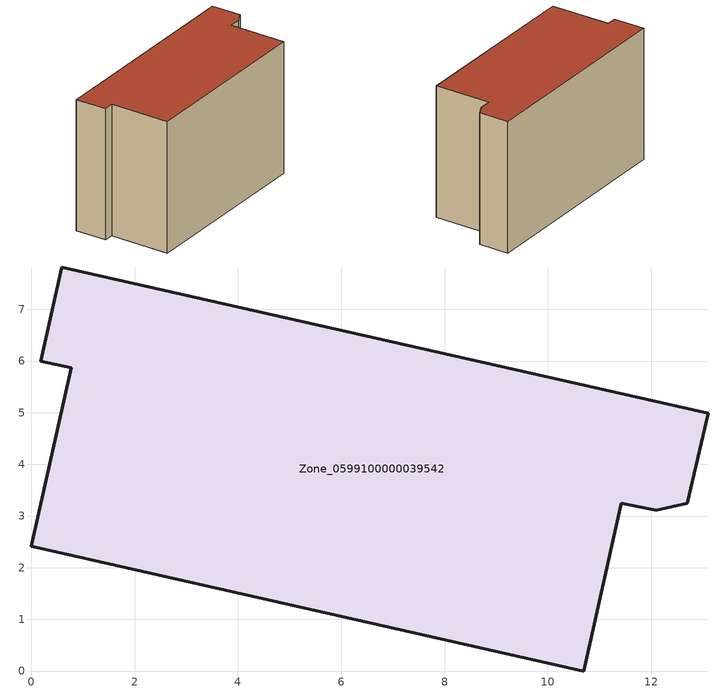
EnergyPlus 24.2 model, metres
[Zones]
Zone_0599100000039542
 floor ground (C_G): 11.42,3.25 10.69,0 0,2.41 0.77,5.87 0.18,6 0.59,7.82 13.1,4.99 12.7,3.25 12.1,3.11 z0
 wall outside (C_F): 0.77,5.87 0,2.41 10.69,0 11.42,3.25 12.1,3.11 12.7,3.25 13.1,4.99 0.59,7.82 0.18,6 0.77,5.87 z0:7.85
 roof outside (C_R): 11.42,3.25 12.1,3.11 12.7,3.25 13.1,4.99 0.59,7.82 0.18,6 0.77,5.87 0,2.41 10.69,0 z7.85
[BUILDING]
Pand.0599100000039542: North Axis=0; Terrain=City; Loads Convergence Tolerance Value=0.04; Temperature Convergence Tolerance Value=0.4; Solar Distribution=FullExterior; Maximum Number of Warmup Days=25; Minimum Number of Warmup Days=1
[Site:Location]
Rotterdam.The.Hague.AP_ZH_NLD Design_Conditions: Latitude=51.96; Longitude=4.45; Time Zone=1; Elevation=-4.5
[SITE:GROUNDTEMPERATURE:BUILDINGSURFACE]
18, 18, 18, 18, 18, 18, 18, 18, 18, 18, 18, 18
[MATERIAL] Thermal Absorptance=0.9; Solar Absorptance=0.7; Visible Absorptance=0.7
Name | Roughness | Thickness | Conductivity | Density | Specific Heat
G.TI.1975-1991 | MediumSmooth | 0.15 | 0.288461 | 540 | 1210
F.TI.1975-1991 | Rough | 0.3 | 0.230769 | 1920 | 840
R.TI.1975-1991 | MediumRough | 0.2 | 0.153846 | 1500 | 1000
[CONSTRUCTION]
C_G: G.TI.1975-1991
C_F: F.TI.1975-1991
C_R: R.TI.1975-1991
[ZONE]
Zone_0599100000039542: Type=1; Multiplier=1; Ceiling Height=Autocalculate; Volume=Autocalculate; Floor Area=autocalculate; Part of Total Floor Area=Yes
[ZONEINFILTRATION:DESIGNFLOWRATE]
Infil_Zone_0599100000039542: Zone or ZoneList or Space or SpaceList=Zone_0599100000039542; Schedule=AlwaysOn; Design Flow Rate Calculation Method=Flow/Area; Flow Rate per Floor Area=0.003; Constant Term Coefficient=1; Temperature Term Coefficient=0; Velocity Term Coefficient=0; Velocity Squared Term Coefficient=0
[HVACTEMPLATE:ZONE:IDEALLOADSAIRSYSTEM]
Zone_0599100000039542: Maximum Heating Supply Air Temperature=50; Minimum Cooling Supply Air Temperature=13; Maximum Heating Supply Air Humidity Ratio=0.0156; Minimum Cooling Supply Air Humidity Ratio=0.0077; Heating Limit=NoLimit; Cooling Limit=NoLimit; Dehumidification Control Type=ConstantSensibleHeatRatio; Cooling Sensible Heat Ratio=0.7; Dehumidification Setpoint=60; Humidification Control Type=None; Humidification Setpoint=30; Outdoor Air Method=None; Outdoor Air Flow Rate per Person=0.00944; Outdoor Air Flow Rate per Zone Floor Area=0; Outdoor Air Flow Rate per Zone=0; Demand Controlled Ventilation Type=None; Outdoor Air Economizer Type=NoEconomizer; Heat Recovery Type=None; Sensible Heat Recovery Effectiveness=0.7; Latent Heat Recovery Effectiveness=0.65
[ZONECONTROL:THERMOSTAT]
ThermostatControl_Zone_0599100000039542: Zone or ZoneList=Zone_0599100000039542; Control Type Schedule=DualSetpointControlType; Control 1=Thermostat_Zone_0599100000039542; Temperature Difference Between Cutout And Setpoint=0
[THERMOSTATSETPOINT:DUALSETPOINT]
Thermostat_Zone_0599100000039542: Heating Setpoint Temperature Schedule=HeatingSetpoint_Zone_0599100000039542; Cooling Setpoint Temperature Schedule=CoolingSetpoint_Zone_0599100000039542
[SCHEDULE:COMPACT]
HeatingSetpoint_Zone_0599100000039542: Through: 12/31, For: AllDays, Until: 24:00, 21
CoolingSetpoint_Zone_0599100000039542: Through: 12/31, For: AllDays, Until: 24:00, 24
DualSetpointControlType: Through: 12/31, For: AllDays, Until: 24:00, 4
AlwaysOn: Through: 12/31, For: AllDays, Until: 24:00, 1
